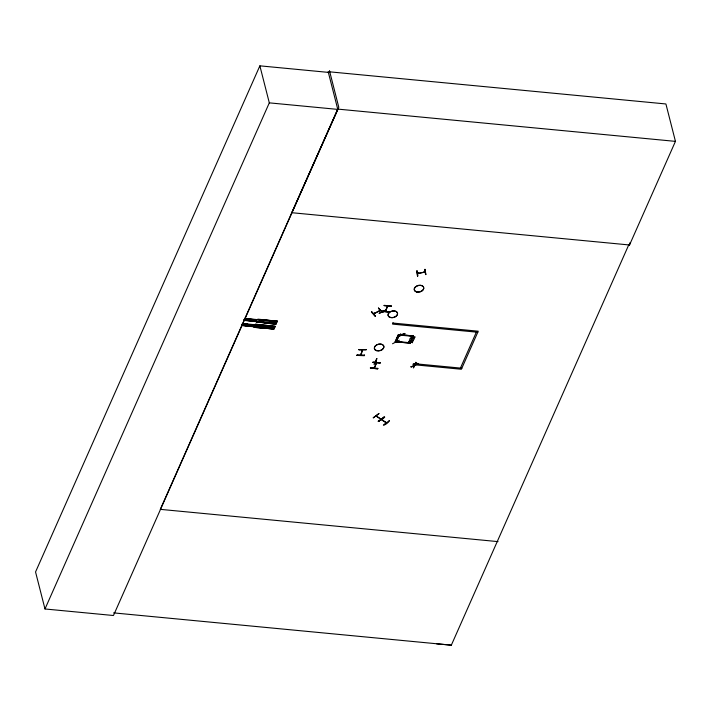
<?xml version="1.0" encoding="UTF-8"?>
<svg xmlns="http://www.w3.org/2000/svg" width="711" height="711" viewBox="0 0 711 711"><rect width="100%" height="100%" fill="white"/><g stroke="black" fill="none" stroke-linecap="round" stroke-linejoin="round"><path stroke-width="1.07" d="M379.301 313.4L386.144 310.085M392.534 343.751L399.324 340.231M396.525 342.542L396.4 342.231M400.835 333.966L401.031 334.943L400.595 334.072M414.575 365.107L413.802 365.33L413.731 364.699M360.699 355.233L362.334 349.865M361.152 354.709L361.01 354.202M241.642 325.531L253.64 326.749L254.582 324.723L242.504 323.452M253.64 326.749L253.907 326.153L241.829 324.9L253.907 326.171M273.913 328.98L254.129 327.362L273.913 329.006L274.153 328.491L254.565 326.42L254.298 327.024M254.582 324.705L254.298 325.336L242.318 324.092M254.422 326.545L274.153 328.464L254.565 326.42M274.784 326.944L255.196 324.909L255.418 324.252L275.157 326.322L274.73 327.238L255.133 325.203L255.329 324.785M275.157 326.322L255.569 324.26M255.898 321.648L256.858 319.577L256.564 320.208M244.104 319.763L256.182 321.034L243.953 320.208M256.484 321.887L275.992 324.269L256.449 321.807L276.179 323.878L276.428 323.327L256.698 321.416L276.428 323.327M257.675 319.532L277.432 321.168L257.684 319.497M257.844 319.15L277.432 321.194M276.997 322.11L277.192 321.692L257.453 319.639L277.032 322.056M357.011 355.438L364.459 355.562L364.476 355.011M364.459 355.607L357.011 355.447L357.029 354.833M364.53 355.322L357.073 355.18L364.556 355.322M436.607 643.828L451.334 645.161L628.728 244.913L629.528 244.984L629.866 242.798M373.284 417.935L379.061 413.473L373.231 417.713M378.501 421.534C389.352 412.842 383.869 419.17 378.199 421.116M384.331 417.295L384.029 416.877M374.555 367.694L374.466 367.196M376.723 362.868L374.315 368.12M387.904 306.139L387.779 305.481M375.39 315.648L375.097 316.146L371.693 311.471M398.649 334.997L413.171 336.383M388.899 311.454L388.846 312.067L381.594 311.32L381.656 310.725M377.71 368.218L377.657 368.831L370.404 368.094L370.467 367.498M388.837 312.049L381.603 311.276M388.935 311.8L381.7 311M377.648 368.813L370.413 368.04M377.745 368.565L370.511 367.765L377.79 368.529M376.537 416.326L376.803 415.819M381.3 419.232L376.155 416.042L381.007 419.348M381.407 419.686L386.26 422.947M385.815 422.636L385.664 422.218M381.611 419.41L386.473 422.716M253.658 326.58L241.669 325.247M254.334 325.14L242.344 323.807M255.907 321.639L243.917 320.403M255.933 321.452L243.944 320.119M255.16 325.185L274.757 327.184M256.093 321.105L244.113 319.861M255.4 324.66L274.988 326.696M256.582 320.199L244.593 318.955M256.858 319.595L244.78 318.324M256.68 321.656L276.259 323.736M273.913 329.006L254.183 327.069M374.43 313.587L374.333 313.169M380.296 310.511L373.755 313.906M417.037 270.749L417.561 276.303L416.77 271.06M417.055 270.998L417.908 275.912M374.11 364.183L376.874 358.54M395.556 341.707L398.747 334.517L395.494 341.76L410.194 343.075M366.316 349.572L358.788 349.714L366.334 349.581M360.975 355.18L362.646 349.874M328.349 72.38L259.87 65.839L35.55 571.955L44.989 608.972L113.467 615.513L337.787 109.396L328.171 71.687L665.914 103.966L675.45 141.373L629.493 245.055L628.702 244.984M44.989 608.972L269.309 102.855L259.87 65.839M392.961 322.598L392.614 324.118L477.783 332.25M395.663 341.831L398.898 334.534L413.26 335.903L410.06 343.137L413.127 335.992M396.258 341.867L399.422 334.65L396.196 341.831M412.496 342.053L412.38 342.8L410.834 341.715L408.549 342.426L408.647 341.707M408.727 342.018L410.54 341.476L409.34 340.649L409.447 339.902M414.042 338.56L413.935 339.298L412.38 338.223L410.096 338.934L410.203 338.214M410.283 338.516L412.096 337.974L410.887 337.147L411.002 336.41M411.269 341.218L413.198 340.96L413.295 340.249M412.815 337.716L414.744 337.467L414.851 336.747M460.435 368.076L476.37 332.117M384.171 305.65L391.548 306.077L384.118 305.33M387.913 306.094L385.255 311.329L387.664 305.997M372.982 362.414L380.358 362.841L372.928 362.095M376.883 358.771L374.137 364.165M375.772 361.455L376.457 361.748L376.483 361.144M376.457 362.823L374.039 368.156M415.739 362.255L416.219 362.601L413.375 367.951L415.908 362.539M241.918 325.274L242.744 323.478M245.082 320.234L245.899 318.439M242.806 325.371L243.624 323.567M244.131 325.505L244.957 323.709M246.406 320.377L247.232 318.581M247.588 320.492L248.406 318.697M245.313 325.629L246.13 323.825M246.637 325.762L247.455 323.967M248.912 320.634L249.73 318.839M254.6 321.221L255.418 319.426M252.325 326.358L253.143 324.563M360.779 354.736L360.637 354.194M425.027 271.389L425.16 271.931L417.561 273.531L418.281 273.619L418.104 272.793L417.57 272.9M424.316 272.109L424.325 271.478M425.187 272.109L417.713 273.468M383.025 311.836L382.953 312.333L382.882 311.782M414.069 364.316L414.513 365.072M358.788 349.616L366.236 349.768M387.539 306.103L387.531 305.454M387.708 306.548L387.406 305.561M374.19 367.658L374.217 367.169M424.218 271.726C423.854 272.713 425.551 271.966 424.858 271.371M382.642 311.898L382.927 311.987M395.769 341.413L410.371 342.746M384.18 305.552L391.423 306.272M373.008 362.299L380.234 363.045M256.467 321.905L256.84 321.292M255.205 324.874L274.917 326.847M378.314 421.401L384.127 417.135L378.341 421.436M389.246 420.477C388.855 423.996 376.243 429.026 389.388 420.796M414.451 365.365L413.891 365.312M378.456 308.29L382.527 312.271L378.43 307.987M395.68 340.933L395.858 341.36M395.12 341.662L398.276 334.526L413.367 336.027L410.176 343.217L395.129 341.724M379.15 313.249L386.091 309.88M397.805 336.552L404.799 333.477L397.956 336.774L397.689 336.223M397.769 336.534L404.799 333.468M397.947 336.738L404.781 333.423M410.922 366.583L411.198 367.125L418.032 363.819L417.775 363.285M379.398 310.307L379.807 310.814M411.082 336.712L412.611 337.778L414.931 337.058M409.527 340.214L411.056 341.28L413.375 340.551M409.607 343.111L412.744 336.027M425.507 274.313L426.005 274.535L424.796 269.336L425.569 274.33M425.587 274.624L425.187 269.336M378.501 308.21L382.242 312.378M414.237 365.25L413.829 364.432M254.351 325.105L242.353 323.896M253.747 326.5L241.687 325.336M675.45 141.373L337.707 109.094L160.304 509.352L498.047 541.622M269.309 102.855L337.787 109.396M629.528 244.984L291.786 212.705L338.8 107.299L329.442 70.585M393.076 323.07L478.245 331.202L461.377 369.258L412.984 364.636L413.455 363.588L461.848 368.209M113.591 612.882L451.334 645.161M385.655 310.431L385.744 310.885L385.593 310.334M413.909 365.09L414.504 365.125M375.852 361.455L376.439 361.49M244.62 318.67L256.751 319.817M244.628 318.759L256.68 319.977M412.895 338.027L414.122 338.863M411.349 341.52L412.576 342.364M379.701 310.805L380.207 310.298L373.622 313.755L374.199 313.018M375.47 315.951L371.4 311.978L375.097 316.146M411.02 366.876L417.855 363.543M418.192 272.828L418.432 273.531M385.335 310.307L385.415 310.894M390.17 317.346A4.853 3.279 -14.3 0 0 397.556 313.755A4.853 3.279 -14.3 0 0 390.632 311.516A4.853 3.279 -14.3 0 0 390.17 317.346M390.215 317.488A4.835 3.271 -14.3 0 0 397.573 313.906A4.835 3.271 -14.3 0 0 390.677 311.676A4.835 3.271 -14.3 0 0 390.215 317.488M376.528 350.665A4.853 3.279 -14.3 0 0 383.913 347.066A4.853 3.279 -14.3 0 0 376.99 344.826A4.853 3.279 -14.3 0 0 376.528 350.665M376.492 350.532A4.853 3.279 -14.3 0 0 383.878 346.932A4.853 3.279 -14.3 0 0 376.954 344.693A4.853 3.279 -14.3 0 0 376.492 350.532M416.37 291.768A4.853 3.279 -14.3 0 0 423.756 288.168A4.853 3.279 -14.3 0 0 416.842 285.929A4.853 3.279 -14.3 0 0 416.37 291.768M416.406 291.91A4.853 3.279 -14.3 0 0 423.792 288.31A4.853 3.279 -14.3 0 0 416.877 286.071A4.853 3.279 -14.3 0 0 416.406 291.91"/></g></svg>
